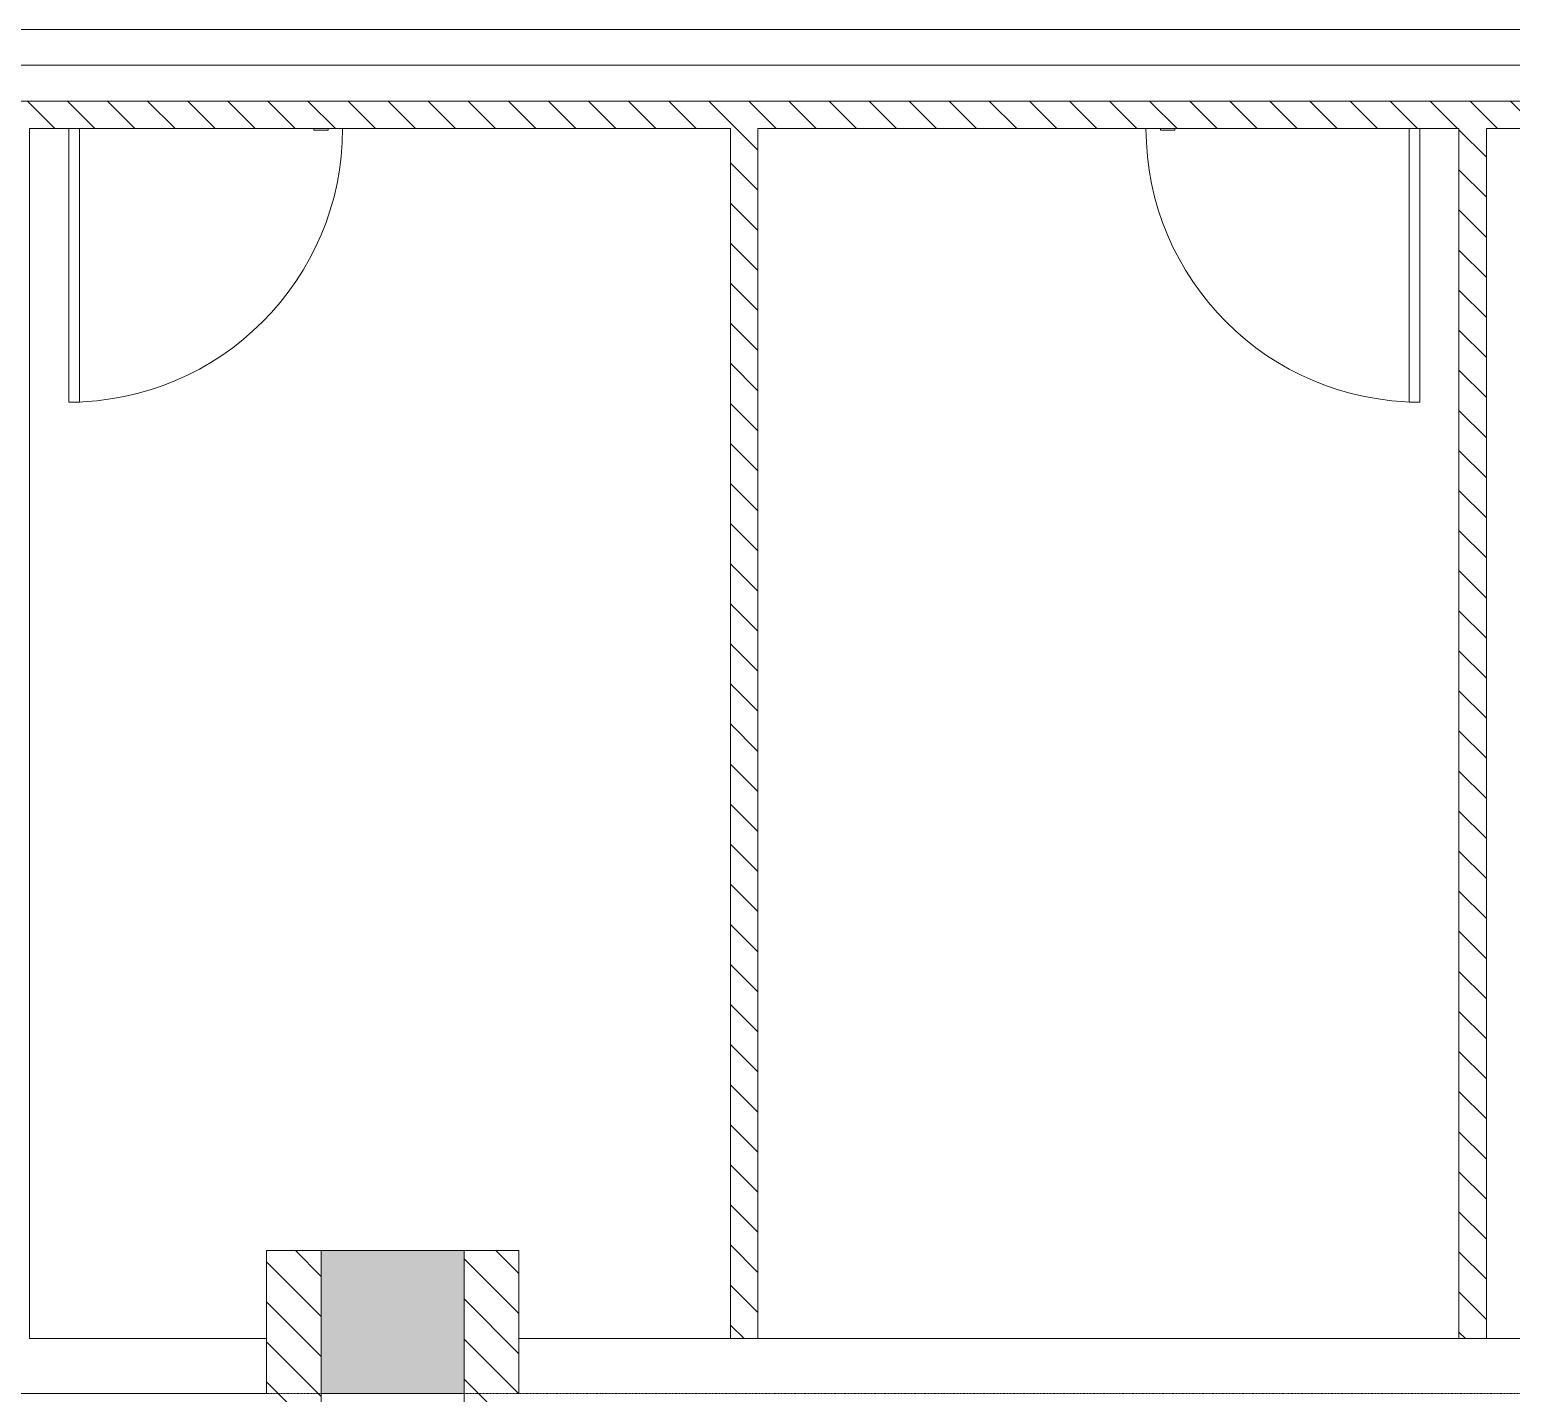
# Model space of a CAD drawing. Header units: millimetres. Extents: x -106145 to 154907, y -84585 to 152038.
# Drawn here: x 89 to 6314, y -14265 to -8535 of the extents above; entities that cross this region are included whole.
import ezdxf

# ---------------------------------------------------------------- set-up
doc = ezdxf.new("R2010")
doc.units = ezdxf.units.MM
doc.linetypes.add('Cut Out Line _2_', pattern=[2, 1, -1])
doc.layers.add('A-DETL', color=7, linetype='Continuous', lineweight=5, true_color=0x00a600)
for name, color, linetype, lineweight in [('A-DOOR', 7, 'Continuous', 5), ('A-FLOR', 7, 'Continuous', 5), ('A-WALL', 7, 'Continuous', 5), ('A-WALL-PATT', 7, 'Continuous', 5), ('S-COLS', 7, 'Continuous', 5)]:
    doc.layers.add(name, color=color, linetype=linetype, lineweight=lineweight)
pattern_1 = [(315, (0, 0), (84.18955, 84.18955), [])]

# ---------------------------------------------------------------- blocks, each defined once
blk = doc.blocks.new('M_Door-Passage-Small Slit Vision Panel_Type B - 1_25_Type B-13938695-Site Plan -MAIN')
at = {"layer": 'A-DOOR', "color": 254, "lineweight": 9, "true_color": 0xdddddd}
for p, q in [((575, 1213.85), (530, 1213.85)), ((530, 1213.85), (530, 63.85)), ((575, 63.85), (575, 1213.85))]:
    blk.add_line(p, q, dxfattribs=at)
at = {"layer": 'A-DOOR', "color": 254, "true_color": 0xdddddd}
for p, q in [((-514.125, 71.85), (-514.125, 63.85)), ((-514.125, 71.85), (-454.125, 71.85)), ((-454.125, 63.85), (-454.125, 71.85))]:
    blk.add_line(p, q, dxfattribs=at)
blk.add_arc((575, 63.85), 1150, 90, 180, dxfattribs=at)
blk = doc.blocks.new('M_Door-Passage-Small Slit Vision Panel_Type B - 1_25_Type B-13938696-Site Plan -MAIN')
at = {"layer": 'A-DOOR', "color": 254, "true_color": 0xdddddd}
for p, q in [((-514.125, -63.85), (-514.125, -71.85)), ((-454.125, -71.85), (-514.125, -71.85)), ((-454.125, -71.85), (-454.125, -63.85))]:
    blk.add_line(p, q, dxfattribs=at)
at = {"layer": 'A-DOOR', "color": 254, "lineweight": 9, "true_color": 0xdddddd}
for p, q in [((530, -1213.85), (530, -63.85)), ((575, -63.85), (575, -1213.85)), ((575, -1213.85), (530, -1213.85))]:
    blk.add_line(p, q, dxfattribs=at)
at = {"layer": 'A-DOOR', "color": 254, "true_color": 0xdddddd}
blk.add_arc((575, -63.85), 1150, 180, 270, dxfattribs=at)
blk = doc.blocks.new('2022_11_09_AB BLOCKFACADE WITH CONTINOUS WINDOW_rvt-1-Site Plan -MAIN')
at = {"layer": 'A-WALL-PATT', "true_color": 0xeaeaea}
h = blk.add_hatch(dxfattribs=at)
h.set_pattern_fill('FP_19', color=254, style=0, pattern_type=2)
h.set_pattern_definition(pattern_1)
h.paths.add_polyline_path([(6093.7, -8950), (9158.7, -8950), (9158.7, -8835), (-6031.3, -8835), (-6031.3, -8950), (5058, -8950)], flags=0)
h = blk.add_hatch(dxfattribs=at)
h.set_pattern_fill('FP_19', color=254, style=0, pattern_type=2)
h.set_pattern_definition(pattern_1)
h.paths.add_polyline_path([(3033.7, -14035), (3148.7, -14035), (3148.7, -8950), (3033.7, -8950), (3033.7, -13915.6)], flags=0)
h = blk.add_hatch(dxfattribs=at)
h.set_pattern_fill('FP_19', color=254, style=0, pattern_type=2)
h.set_pattern_definition(pattern_1)
h.paths.add_polyline_path([(6108.2, -14035), (6208.7, -14035), (6208.7, -8950), (6093.7, -8950), (6093.7, -14035)], flags=0)
h = blk.add_hatch(dxfattribs=at)
h.set_pattern_fill('FP_19', color=254, style=0, pattern_type=2)
h.set_pattern_definition(pattern_1)
h.paths.add_polyline_path([(1083.7, -15165), (1313.7, -15165), (1313.7, -13664.9), (1083.7, -13664.9), (1083.7, -14837.6)], flags=0)
h = blk.add_hatch(dxfattribs=at)
h.set_pattern_fill('FP_19', color=254, style=0, pattern_type=2)
h.set_pattern_definition(pattern_1)
h.paths.add_polyline_path([(2143.7, -15164.9), (2143.7, -13664.9), (1913.7, -13664.9), (1913.7, -15164.9)], flags=0)
at = {"layer": 'S-COLS', "true_color": 0xeaeaea}
blk.add_hatch(color=254, dxfattribs=at).paths.add_polyline_path([(1907.4, -14264.9), (1913.7, -14264.9), (1913.7, -13664.9), (1313.7, -13664.9), (1313.7, -14264.9)], flags=0)
at = {"layer": 'A-FLOR', "color": 254, "true_color": 0xdddddd}
for p, q in [((8858.7, -8535), (-7486.3, -8535)), ((-7486.3, -8535), (8858.7, -8535)), ((-7486.3, -8685), (9008.7, -8685)), ((9008.7, -8685), (-7486.3, -8685))]:
    blk.add_line(p, q, dxfattribs=at)
at = {"layer": 'A-WALL', "color": 254, "lineweight": 18, "true_color": 0xdddddd}
for p, q in [((9158.7, -8835), (-6031.3, -8835)), ((88.7, -14034.9), (88.7, -8950)), ((88.7, -8950), (3033.7, -8950)), ((3033.7, -8950), (3033.7, -14035)), ((3148.7, -14035), (3148.7, -8950)), ((3148.7, -8950), (6093.7, -8950)), ((6093.7, -8950), (6093.7, -14035)), ((6208.7, -14035), (6208.7, -8950)), ((6208.7, -8950), (9158.7, -8950)), ((1083.7, -13664.9), (1083.7, -14264.9)), ((1313.7, -13664.9), (1083.7, -13664.9)), ((1313.7, -14264.9), (1313.7, -13664.9)), ((2143.7, -13664.9), (1913.7, -13664.9)), ((1913.7, -13664.9), (1913.7, -14264.9)), ((2143.7, -14264.9), (2143.7, -13664.9)), ((3033.7, -14035), (3148.7, -14035)), ((6093.7, -14035), (6208.7, -14035))]:
    blk.add_line(p, q, dxfattribs=at)
at = {"layer": 'A-WALL', "color": 254, "true_color": 0xdddddd}
for p, q in [((88.7, -14034.9), (1083.7, -14034.9)), ((2143.7, -14035), (3033.7, -14035)), ((3148.7, -14035), (6093.7, -14035)), ((6208.7, -14035), (8788.7, -14035)), ((1083.7, -14264.9), (-6436.3, -14264.9))]:
    blk.add_line(p, q, dxfattribs=at)
at = {"layer": 'A-WALL', "color": 253, "lineweight": 18, "true_color": 0xaaaaaa}
for p, q in [((1313.7, -15165), (1313.7, -14264.9)), ((1913.7, -14264.9), (1913.7, -15164.9))]:
    blk.add_line(p, q, dxfattribs=at)
at = {"layer": 'S-COLS', "color": 254, "true_color": 0xdddddd}
for p, q in [((1913.7, -13664.9), (1313.7, -13664.9)), ((1313.7, -13664.9), (1313.7, -14264.9)), ((1913.7, -14264.9), (1913.7, -13664.9)), ((1313.7, -14264.9), (1913.7, -14264.9))]:
    blk.add_line(p, q, dxfattribs=at)
at = {"color": 253, "lineweight": 5, "true_color": 0xaaaaaa, "rotation": 180}
blk.add_blockref('M_Door-Passage-Small Slit Vision Panel_Type B - 1_25_Type B-13938695-Site Plan -MAIN', (828.7, -8886.1), dxfattribs=at)
at = {"color": 253, "lineweight": 5, "true_color": 0xaaaaaa}
blk.add_blockref('M_Door-Passage-Small Slit Vision Panel_Type B - 1_25_Type B-13938696-Site Plan -MAIN', (5353.7, -8886.1), dxfattribs=at)

msp = doc.modelspace()

# ---------------------------------------------------------------- block references
at = {"lineweight": 5}
msp.add_blockref('2022_11_09_AB BLOCKFACADE WITH CONTINOUS WINDOW_rvt-1-Site Plan -MAIN', (0, 0), dxfattribs=at)

# ---------------------------------------------------------------- next in the draw order: linework, layer by layer
at = {"layer": 'A-DETL', "color": 8, "linetype": 'Cut Out Line _2_', "true_color": 0x808080}
for p, q in [((1313.75, -13664.95), (1313.75, -18018.77)), ((-14611.25, -14264.95), (57388.75, -14264.95)), ((1613.75, -14264.95), (-7186.25, -14264.95))]:
    msp.add_line(p, q, dxfattribs=at)

doc.saveas('drawing.dxf')
